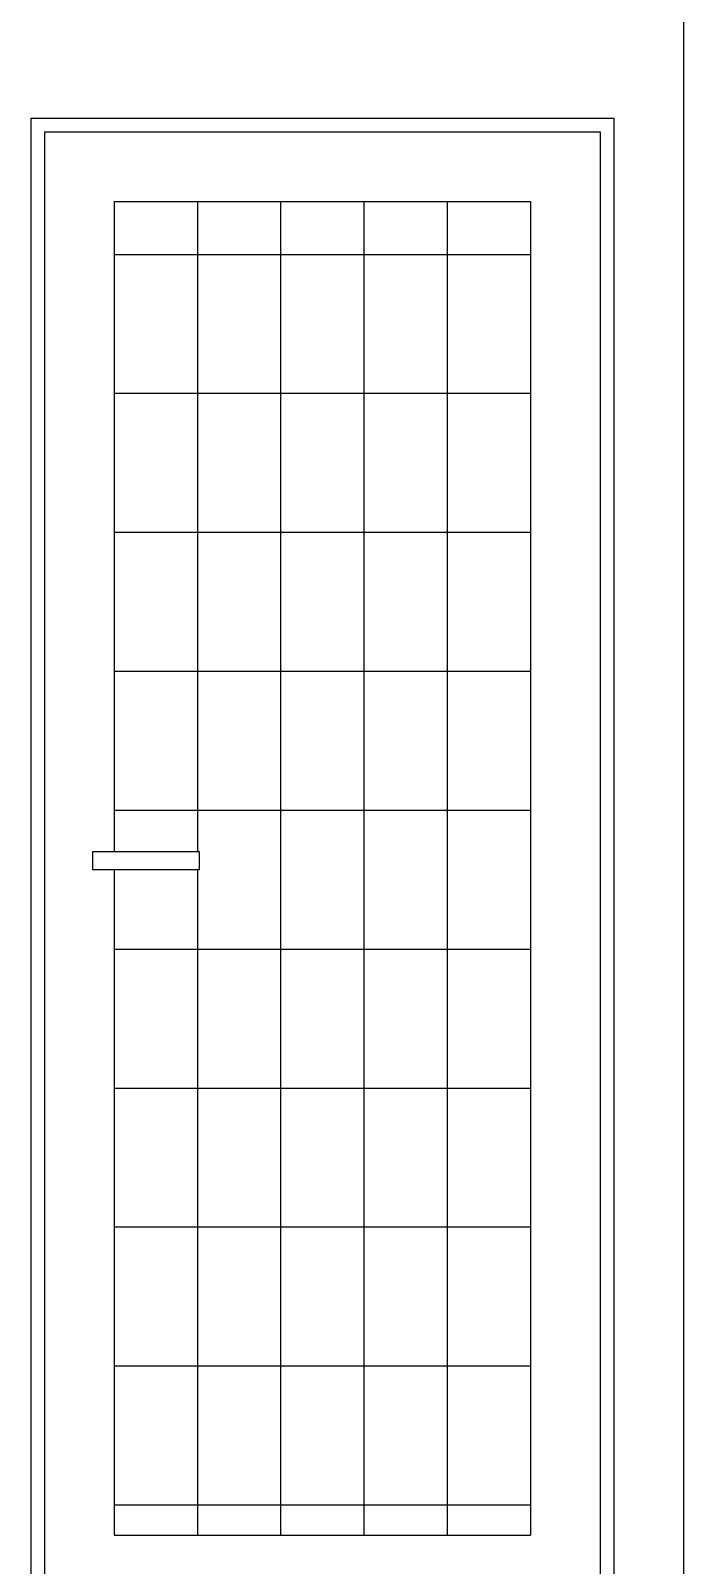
# Model space of a CAD drawing. Extents: x 500 to 638, y 181 to 267.
# Drawn here: x 610.263 to 611.203, y 228.913 to 231.122 of the extents above; entities that cross this region are included whole.
import ezdxf

# ---------------------------------------------------------------- set-up
doc = ezdxf.new("R2010")
doc.units = 0
doc.header["$LTSCALE"] = 7
doc.layers.add('ALVENARIA', color=7, linetype='CONTINUOUS')
doc.layers.add('JAPOR', color=142, linetype='CONTINUOUS')

msp = doc.modelspace()

# ---------------------------------------------------------------- hatches: boundary and pattern name
at = {"layer": 'JAPOR', "linetype": 'Continuous'}
h = msp.add_hatch(dxfattribs=at)
h.set_pattern_fill('_U', color=256, scale=0.2, style=0, pattern_type=0)
h.set_pattern_definition([(0, (-6.35145, 0), (0, 0.2), [])])
h.paths.add_polyline_path([(610.7434, 230.8763), (610.6234, 230.8763), (610.6234, 228.9563), (610.7434, 228.9563)])
h.paths.add_polyline_path([(610.6234, 230.8763), (610.5034, 230.8763), (610.5034, 229.9405), (610.506, 229.9405), (610.506, 229.9141), (610.5034, 229.9141), (610.5034, 228.9563), (610.6234, 228.9563)])
h.paths.add_polyline_path([(610.5034, 230.8763), (610.3834, 230.8763), (610.3834, 229.9405), (610.5034, 229.9405)])
h.paths.add_polyline_path([(610.8634, 230.8763), (610.7434, 230.8763), (610.7434, 228.9563), (610.8634, 228.9563)])
h.paths.add_polyline_path([(610.9834, 230.8763), (610.8634, 230.8763), (610.8634, 228.9563), (610.9834, 228.9563)])
h.paths.add_polyline_path([(610.5034, 229.9141), (610.3834, 229.9141), (610.3834, 228.9563), (610.5034, 228.9563)])

# ---------------------------------------------------------------- linework, layer by layer
at = {"layer": 'ALVENARIA'}
msp.add_line((611.2034, 233.759), (611.2034, 228.8463), dxfattribs=at)
at = {"layer": 'JAPOR', "linetype": 'Continuous'}
for p, q in [((610.2634, 230.9963), (610.2634, 228.8763)), ((610.2634, 230.9963), (611.1034, 230.9963)), ((611.1034, 230.9963), (611.1034, 228.8763)), ((610.2834, 230.9763), (610.2834, 228.8963)), ((610.2834, 230.9763), (611.0834, 230.9763)), ((611.0834, 230.9763), (611.0834, 228.8963)), ((610.3834, 230.8763), (610.3834, 229.9405)), ((610.3834, 230.8763), (610.9834, 230.8763)), ((610.5034, 230.8763), (610.5034, 229.9405)), ((610.6234, 230.8763), (610.6234, 228.9563)), ((610.7434, 230.8763), (610.7434, 228.9563)), ((610.8634, 230.8763), (610.8634, 228.9563)), ((610.9834, 230.8763), (610.9834, 228.9563)), ((610.3527, 229.9141), (610.3527, 229.9405)), ((610.3527, 229.9405), (610.506, 229.9405)), ((610.506, 229.9405), (610.506, 229.9141)), ((610.506, 229.9141), (610.3527, 229.9141)), ((610.3834, 229.9141), (610.3834, 228.9563)), ((610.5034, 229.9141), (610.5034, 228.9563)), ((610.3834, 228.9563), (610.9834, 228.9563))]:
    msp.add_line(p, q, dxfattribs=at)

doc.saveas('drawing.dxf')
